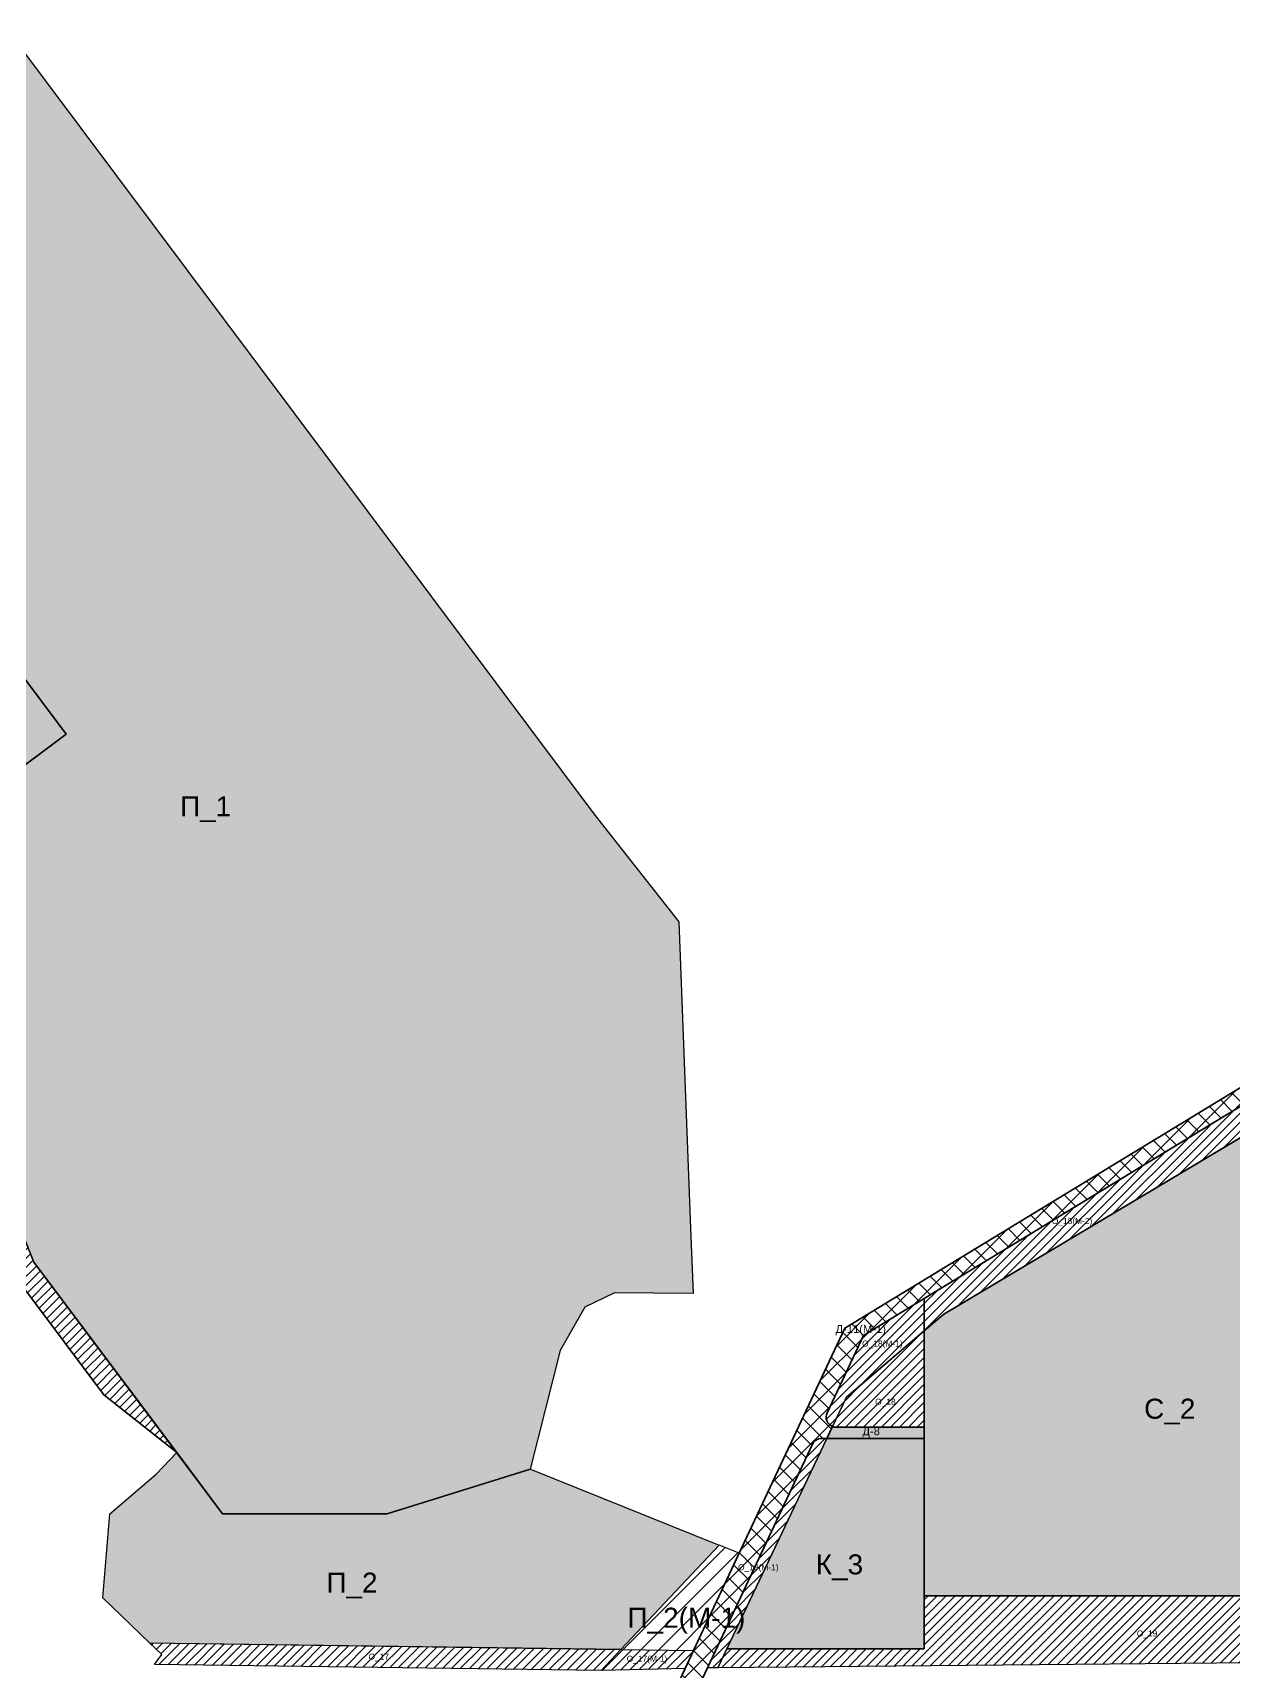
# Model space of a CAD drawing. Header units: millimetres. Extents: x 2242312 to 2245577, y 377443 to 382719.
# Drawn here: x 2244101 to 2244701, y 381053 to 381872 of the extents above; entities that cross this region are included whole.
import ezdxf

# ---------------------------------------------------------------- set-up
doc = ezdxf.new("R2010")
doc.units = ezdxf.units.MM
for name, color, linetype in [('подписи_участко_промка', 250, 'Continuous'), ('подписи_участок_дорога', 250, 'Continuous'), ('подписи_участок_коммерция', 250, 'Continuous'), ('подписи_участок_прочее', 250, 'Continuous'), ('подписи_участок_социалка', 250, 'Continuous'), ('участок_коммерческая', 5, 'Continuous'), ('участок_муниципалитет_общего_пользования', 5, 'Continuous'), ('участок_муниципалитет_промка', 5, 'Continuous'), ('участок_промка', 5, 'Continuous'), ('участок_собственность_общего_пользования', 5, 'Continuous'), ('участок_социалка', 5, 'Continuous')]:
    doc.layers.add(name, color=color, linetype=linetype)
doc.layers.add('участок_муниципалитет_дороги', color=141, linetype='Continuous', lineweight=35)
doc.layers.add('участок_собственность_дороги', color=4, linetype='Continuous', lineweight=35)
for name, color, linetype, transparency in [('штриховка коммерция', 6, 'Continuous', 0.4), ('штриховка промка', 34, 'Continuous', 0.4), ('штриховка собственность общего пользования', 3, 'Continuous', 0.4), ('штриховка социалка', 20, 'Continuous', 0.4), ('штриховка_муниципалитет_дорога', 250, 'Continuous', 0.4), ('штриховка_муниципалитет_общего_пользования', 250, 'Continuous', 0.4), ('штриховка_муниципалитет_промка', 250, 'Continuous', 0.4), ('штриховка_собственность_дорога', 165, 'Continuous', 0.4)]:
    doc.layers.add(name, color=color, linetype=linetype, transparency=transparency)
doc.styles.get("Standard").update_dxf_attribs({"font": 'arial.ttf'})

msp = doc.modelspace()

# ---------------------------------------------------------------- hatches: boundary and pattern name
at = {"layer": 'штриховка коммерция'}
h = msp.add_hatch(color=256, dxfattribs=at)
h.dxf.hatch_style = 1
h.paths.add_polyline_path([(2244546.16, 381064.65), (2244447.53, 381064.65), (2244497.47, 381169.8), (2244546.16, 381169.8)])
at = {"layer": 'штриховка промка'}
h = msp.add_hatch(color=256, dxfattribs=at)
h.dxf.hatch_style = 1
h.paths.add_polyline_path([(2244023.65, 381451.84), (2244117.18, 381521.87), (2243938.84, 381760.08), (2244088.85, 381872.38), (2244267.19, 381634.17), (2244381.05, 381482.07), (2244423.5, 381428.03), (2244429.37, 381274.98), (2244430.62, 381242.23), (2244391.31, 381242.64), (2244376.5, 381235.4), (2244364.21, 381213.82), (2244349.15, 381154.41), (2244277.54, 381132.13), (2244195.3, 381132.13), (2244101.1, 381257.96), (2244034.83, 381423.86), (2244032.82, 381439.59), (2244027.97, 381441.03), (2244011.67, 381445.85)])
h = msp.add_hatch(color=256, dxfattribs=at)
h.dxf.hatch_style = 1
h.paths.add_polyline_path([(2243970.65, 381566.2), (2244030.55, 381596.15), (2244050.43, 381611.03), (2244117.18, 381521.87), (2244023.65, 381451.84), (2244011.67, 381445.85), (2244002.19, 381448.66), (2243986.31, 381482.7), (2244008.99, 381494.04), (2243987.44, 381532.62)])
h = msp.add_hatch(color=256, dxfattribs=at)
h.dxf.hatch_style = 1
h.paths.add_polyline_path([(2244394.46, 381064.36), (2244158.99, 381067.56), (2244135.6, 381090.15), (2244139, 381132.13), (2244162.26, 381151.98), (2244172.47, 381162.76), (2244195.4, 381132.13), (2244277.64, 381132.13), (2244349.25, 381154.41), (2244443.56, 381116.49)])
at = {"layer": 'штриховка собственность общего пользования'}
h = msp.add_hatch(dxfattribs=at)
h.set_pattern_fill('ANSI31', color=256)
h.paths.add_polyline_path([(2244034.83, 381423.86), (2244101.1, 381257.96), (2244172.47, 381162.76), (2244136.06, 381191.69), (2244096.92, 381243.88), (2244047, 381328.4)])
h = msp.add_hatch(dxfattribs=at)
h.set_pattern_fill('ANSI31', color=256)
edge = h.paths.add_edge_path()
edge.add_line((2244507.28, 381190.45), (2244546.16, 381223.59))
edge.add_line((2244546.16, 381223.59), (2244546.16, 381175.46))
edge.add_line((2244546.16, 381175.46), (2244502.11, 381175.46))
edge.add_arc((2244502.11, 381180.46), 5, 249.02324, 270, ccw=False)
edge.add_line((2244500.32, 381175.8), (2244507.28, 381190.45))
h = msp.add_hatch(dxfattribs=at)
h.set_pattern_fill('ANSI31', color=256)
h.paths.add_polyline_path([(2244443, 381055.1), (2244447.53, 381064.65), (2244546.16, 381064.65), (2244546.16, 381091.15), (2244784.99, 381091.15), (2244842.5, 381089.73), (2244845.36, 381066.13), (2244781.19, 381058.3)])
h = msp.add_hatch(dxfattribs=at)
h.set_pattern_fill('ANSI31', color=256)
h.paths.add_polyline_path([(2244164.99, 381061.79), (2244158.8, 381067.65), (2244394.46, 381064.36), (2244384.57, 381053.86), (2244161.3, 381056.81)])
at = {"layer": 'штриховка социалка'}
h = msp.add_hatch(color=256, dxfattribs=at)
h.dxf.hatch_style = 1
h.paths.add_polyline_path([(2244546.16, 381091.15), (2244546.16, 381223.59), (2244555.99, 381231.96), (2244721.66, 381330.65), (2244758.12, 381252.67), (2244762.36, 381243.61), (2244764.9, 381238.17), (2244792.42, 381179.31), (2244795.09, 381173.59), (2244807.78, 381146.46), (2244784.99, 381091.15)])
at = {"layer": 'штриховка_муниципалитет_дорога'}
h = msp.add_hatch(dxfattribs=at)
h.set_pattern_fill('ANSI37', color=256, scale=2)
edge = h.paths.add_edge_path()
edge.add_line((2244129.74, 380385.76), (2244115.75, 380391.17))
edge.add_line((2244115.75, 380391.17), (2244398.41, 380993.43))
edge.add_line((2244398.41, 380993.43), (2244397.78, 380993.44))
edge.add_line((2244397.78, 380993.44), (2244426.6, 381054.86))
edge.add_line((2244426.6, 381054.86), (2244430.79, 381063.79))
edge.add_line((2244430.79, 381063.79), (2244453.62, 381112.44))
edge.add_line((2244453.62, 381112.44), (2244506.42, 381224.95))
edge.add_line((2244506.42, 381224.95), (2244786.26, 381394.99))
edge.add_line((2244786.26, 381394.99), (2244793.87, 381390.26))
edge.add_line((2244793.87, 381390.26), (2244715.94, 381342.9))
edge.add_line((2244715.94, 381342.9), (2244617.12, 381282.86))
edge.add_line((2244617.12, 381282.86), (2244602.95, 381274.25))
edge.add_line((2244602.95, 381274.25), (2244546.16, 381239.74))
edge.add_line((2244546.16, 381239.74), (2244515.72, 381221.25))
edge.add_line((2244515.72, 381221.25), (2244497.58, 381182.59))
edge.add_arc((2244502.11, 381180.46), 5, 154.86229, 249.02324)
edge.add_line((2244500.32, 381175.8), (2244497.47, 381169.8))
edge.add_line((2244497.47, 381169.8), (2244494.76, 381169.8))
edge.add_arc((2244494.76, 381164.8), 5, 90, 154.8623)
edge.add_line((2244490.23, 381166.92), (2244437.76, 381055.1))
edge.add_line((2244437.76, 381055.1), (2244414.72, 381005.99))
edge.add_arc((2244419.24, 381003.86), 5, 154.86229, 247.43957)
edge.add_line((2244417.32, 380999.25), (2244431.13, 380993.51))
edge.add_line((2244431.13, 380993.51), (2244414.96, 380993.73))
edge.add_line((2244414.96, 380993.73), (2244414.36, 380993.98))
edge.add_arc((2244412.44, 380989.36), 5, 67.43957, 154.86229)
edge.add_line((2244407.91, 380991.49), (2244391, 380955.44))
edge.add_line((2244391, 380955.44), (2244368.89, 380908.32))
edge.add_line((2244368.89, 380908.32), (2244343.37, 380853.95))
edge.add_line((2244343.37, 380853.95), (2244321.26, 380806.82))
edge.add_line((2244321.26, 380806.82), (2244295.75, 380752.45))
edge.add_line((2244295.75, 380752.45), (2244273.64, 380705.33))
edge.add_line((2244273.64, 380705.33), (2244248.12, 380650.96))
edge.add_line((2244248.12, 380650.96), (2244226.01, 380603.83))
edge.add_line((2244226.01, 380603.83), (2244200.5, 380549.46))
edge.add_line((2244200.5, 380549.46), (2244178.39, 380502.34))
edge.add_line((2244178.39, 380502.34), (2244152.87, 380447.97))
edge.add_line((2244152.87, 380447.97), (2244140.12, 380420.78))
edge.add_line((2244140.12, 380420.78), (2244130.95, 380401.24))
edge.add_arc((2244140, 380396.99), 10, 154.86229, 218.01094)
edge.add_line((2244132.12, 380390.83), (2244129.74, 380385.76))
at = {"layer": 'штриховка_муниципалитет_общего_пользования'}
h = msp.add_hatch(dxfattribs=at)
h.set_pattern_fill('ANSI31', color=256)
h.paths.add_polyline_path([(2244546.16, 381223.59), (2244546.16, 381239.74), (2244715.94, 381342.9), (2244721.66, 381330.65), (2244555.99, 381231.96)])
h = msp.add_hatch(dxfattribs=at)
h.set_pattern_fill('ANSI31', color=256)
edge = h.paths.add_edge_path()
edge.add_arc((2244502.11, 381180.46), 5, 154.86229, 249.02324, ccw=False)
edge.add_line((2244497.58, 381182.59), (2244515.72, 381221.25))
edge.add_line((2244515.72, 381221.25), (2244546.16, 381239.74))
edge.add_line((2244546.16, 381239.74), (2244546.16, 381226.11))
edge.add_line((2244546.16, 381226.11), (2244546.16, 381223.59))
edge.add_line((2244546.16, 381223.59), (2244507.28, 381190.45))
edge.add_line((2244507.28, 381190.45), (2244500.32, 381175.8))
h = msp.add_hatch(dxfattribs=at)
h.set_pattern_fill('ANSI31', color=256)
edge = h.paths.add_edge_path()
edge.add_line((2244443, 381055.1), (2244437.76, 381055.1))
edge.add_line((2244437.76, 381055.1), (2244490.23, 381166.92))
edge.add_arc((2244494.76, 381164.8), 5, 90, 154.8623, ccw=False)
edge.add_line((2244494.76, 381169.8), (2244497.47, 381169.8))
edge.add_line((2244497.47, 381169.8), (2244443, 381055.1))
h = msp.add_hatch(dxfattribs=at)
h.set_pattern_fill('ANSI31', color=256)
h.paths.add_polyline_path([(2244384.57, 381053.86), (2244394.46, 381064.36), (2244430.79, 381063.79), (2244426.6, 381054.86)])
at = {"layer": 'штриховка_муниципалитет_промка'}
h = msp.add_hatch(dxfattribs=at)
h.set_pattern_fill('ANSI31', color=256, scale=2)
h.paths.add_polyline_path([(2244394.46, 381064.36), (2244430.79, 381063.79), (2244453.62, 381112.44), (2244443.56, 381116.49)])
at = {"layer": 'штриховка_собственность_дорога'}
h = msp.add_hatch(color=256, dxfattribs=at)
h.dxf.hatch_style = 1
edge = h.paths.add_edge_path()
edge.add_line((2244497.47, 381169.8), (2244500.32, 381175.8))
edge.add_arc((2244502.11, 381180.46), 5, 249.02326, 269.99999)
edge.add_line((2244502.11, 381175.46), (2244546.16, 381175.46))
edge.add_line((2244546.16, 381175.46), (2244546.16, 381169.8))
edge.add_line((2244546.16, 381169.8), (2244497.47, 381169.8))

# ---------------------------------------------------------------- linework, layer by layer
at = {"layer": 'участок_коммерческая'}
msp.add_lwpolyline([(2244546.16, 381064.65), (2244447.53, 381064.65), (2244497.47, 381169.8), (2244546.16, 381169.8)], close=True, dxfattribs=at)
at = {"layer": 'участок_муниципалитет_дороги'}
msp.add_lwpolyline([(2244397.78, 380993.44), (2244426.6, 381054.86), (2244430.79, 381063.79), (2244453.62, 381112.44), (2244506.42, 381224.95), (2244786.26, 381394.99), (2244793.87, 381390.26), (2244715.94, 381342.9), (2244617.12, 381282.86), (2244602.95, 381274.25), (2244546.16, 381239.74), (2244515.72, 381221.25), (2244497.58, 381182.59, 0.435648), (2244500.32, 381175.8), (2244497.47, 381169.8), (2244494.76, 381169.8, 0.290822), (2244490.23, 381166.92), (2244437.76, 381055.1), (2244414.72, 381005.99, 0.427451)], format="xyb", dxfattribs=at)
at = {"layer": 'участок_муниципалитет_общего_пользования'}
for points in [[(2244546.16, 381223.59), (2244546.16, 381239.74), (2244715.94, 381342.9), (2244721.66, 381330.65), (2244555.99, 381231.96)], [(2244384.57, 381053.86), (2244394.46, 381064.36), (2244430.79, 381063.79), (2244426.6, 381054.86)]]:
    msp.add_lwpolyline(points, close=True, dxfattribs=at)
for points in [[(2244500.32, 381175.8, -0.435648), (2244497.58, 381182.59), (2244515.72, 381221.25), (2244546.16, 381239.74), (2244546.16, 381226.11), (2244546.16, 381223.59), (2244507.28, 381190.45)], [(2244443, 381055.1), (2244437.76, 381055.1), (2244490.23, 381166.92, -0.290822), (2244494.76, 381169.8), (2244497.47, 381169.8)]]:
    msp.add_lwpolyline(points, format="xyb", close=True, dxfattribs=at)
at = {"layer": 'участок_муниципалитет_промка'}
msp.add_lwpolyline([(2244394.46, 381064.36), (2244430.79, 381063.79), (2244453.62, 381112.44), (2244443.56, 381116.49)], close=True, dxfattribs=at)
at = {"layer": 'участок_промка'}
for points in [[(2244023.65, 381451.84), (2244117.18, 381521.87), (2243938.84, 381760.08), (2244088.85, 381872.38), (2244267.19, 381634.17), (2244381.05, 381482.07), (2244423.5, 381428.03), (2244429.37, 381274.98), (2244430.62, 381242.23), (2244391.31, 381242.64), (2244376.5, 381235.4), (2244364.21, 381213.82), (2244349.15, 381154.41), (2244277.54, 381132.13), (2244195.3, 381132.13), (2244101.1, 381257.96), (2244034.83, 381423.86), (2244032.82, 381439.59), (2244027.97, 381441.03), (2244011.67, 381445.85)], [(2243970.65, 381566.2), (2244030.55, 381596.15), (2244050.43, 381611.03), (2244117.18, 381521.87), (2244023.65, 381451.84), (2244011.67, 381445.85), (2244002.19, 381448.66), (2243986.31, 381482.7), (2244008.99, 381494.04), (2243987.44, 381532.62)], [(2244394.46, 381064.36), (2244158.99, 381067.56), (2244135.6, 381090.15), (2244139, 381132.13), (2244162.26, 381151.98), (2244172.47, 381162.76), (2244195.4, 381132.13), (2244277.64, 381132.13), (2244349.25, 381154.41), (2244443.56, 381116.49)]]:
    msp.add_lwpolyline(points, close=True, dxfattribs=at)
at = {"layer": 'участок_собственность_дороги'}
msp.add_lwpolyline([(2244497.47, 381169.8), (2244500.32, 381175.8, 0.091785), (2244502.11, 381175.46), (2244546.16, 381175.46), (2244546.16, 381169.8)], format="xyb", close=True, dxfattribs=at)
at = {"layer": 'участок_собственность_общего_пользования'}
for points in [[(2244034.83, 381423.86), (2244101.1, 381257.96), (2244172.47, 381162.76), (2244136.06, 381191.69), (2244096.92, 381243.88), (2244047, 381328.4)], [(2244034.87, 381423.74), (2244047, 381328.4), (2244096.92, 381243.88), (2244136.06, 381191.69), (2244172.47, 381162.76), (2244101.1, 381257.96)], [(2244443, 381055.1), (2244447.53, 381064.65), (2244546.16, 381064.65), (2244546.16, 381091.15), (2244784.99, 381091.15), (2244842.5, 381089.73), (2244845.36, 381066.13), (2244781.19, 381058.3)], [(2244164.99, 381061.79), (2244158.8, 381067.65), (2244394.46, 381064.36), (2244384.57, 381053.86), (2244161.3, 381056.81)]]:
    msp.add_lwpolyline(points, close=True, dxfattribs=at)
msp.add_lwpolyline([(2244507.28, 381190.45), (2244546.16, 381223.59), (2244546.16, 381175.46), (2244502.11, 381175.46, -0.091785), (2244500.32, 381175.8)], format="xyb", close=True, dxfattribs=at)
at = {"layer": 'участок_социалка'}
msp.add_lwpolyline([(2244546.16, 381091.15), (2244546.16, 381223.59), (2244555.99, 381231.96), (2244721.66, 381330.65), (2244758.12, 381252.67), (2244762.36, 381243.61), (2244764.9, 381238.17), (2244792.42, 381179.31), (2244795.09, 381173.59), (2244807.78, 381146.46), (2244784.99, 381091.15)], close=True, dxfattribs=at)

# ---------------------------------------------------------------- texts
at = {"layer": 'подписи_участко_промка', "char_height": 10, "attachment_point": 1}
for s, insert in [('П_1', (2244174.12, 381490.8)), ('П_2', (2244247.3, 381102.76)), ('П_2(М-1)', (2244397.8, 381085.23))]:
    msp.add_mtext_dynamic_manual_height_columns(s, width=36.1201, gutter_width=12.5, heights=[0], dxfattribs=dict(at, insert=insert))
at = {"layer": 'подписи_участок_дорога', "char_height": 4, "attachment_point": 1}
for s, insert in [('Д-11(М-1)', (2244501.8, 381226.54)), ('Д-8', (2244515.25, 381175.44))]:
    msp.add_mtext_dynamic_manual_height_columns(s, width=17.8847, gutter_width=12.5, heights=[0], dxfattribs=dict(at, insert=insert))
at = {"layer": 'подписи_участок_коммерция', "insert": (2244491.92, 381111.88), "char_height": 10, "attachment_point": 1}
msp.add_mtext_dynamic_manual_height_columns('К_3', width=36.1201, gutter_width=12.5, heights=[0], dxfattribs=at)
at = {"layer": 'подписи_участок_прочее', "char_height": 3, "attachment_point": 1}
for s, insert in [('О_18(М-2)', (2244609.92, 381279.99)), ('О_18(М-1)', (2244515.07, 381218.77)), ('О_18', (2244521.62, 381189.68)), ('О_19(М-1)', (2244453.09, 381106.93)), ('О_19', (2244652.4, 381073.86)), ('О_17', (2244268.36, 381062.3)), ('О_17(М-1)', (2244397.42, 381061.21))]:
    msp.add_mtext_dynamic_manual_height_columns(s, width=36.1201, gutter_width=12.5, heights=[0], dxfattribs=dict(at, insert=insert))
at = {"layer": 'подписи_участок_социалка', "insert": (2244656.05, 381189.69), "char_height": 10, "attachment_point": 1}
msp.add_mtext_dynamic_manual_height_columns('С_2', width=36.1201, gutter_width=12.5, heights=[0], dxfattribs=at)

doc.saveas('drawing.dxf')
